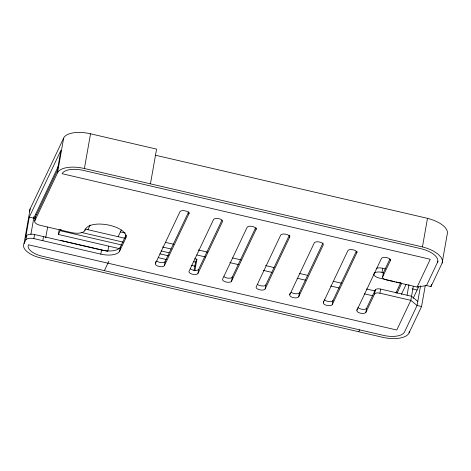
<?xml version="1.0" encoding="UTF-8"?>
<svg xmlns="http://www.w3.org/2000/svg" width="471" height="471" viewBox="0 0 471 471"><rect width="100%" height="100%" fill="white"/><g stroke="black" fill="none" stroke-linecap="round" stroke-linejoin="round"><path stroke-width="0.71" d="M425.254 285.614L421.569 306.515L409.081 332.897A22.732 10.038 10 0 1 382.199 337.201L39.022 257.537A22.732 10.038 10 0 1 24.039 243.589L30.162 208.871L63.656 138.103A22.732 10.038 10 0 1 90.532 133.799L156.572 149.113L150.449 183.837M24.039 243.589L25.787 239.898A7.118 3.144 10 0 1 33.853 238.609L100.818 254.14A16.179 7.142 10 0 0 119.634 251.125L125.669 238.385A20.706 9.143 10 0 0 119.128 228.694C112.934 225.55 105.993 224.102 99.075 224.043A20.706 9.143 10 0 0 85.557 229.083L84.921 230.431A11.557 5.104 10 0 1 71.48 232.58L40.141 225.315A6.965 3.073 10 0 1 34.772 220.905L35.496 216.819L57.35 170.637L60.953 150.214L29.273 217.155L25.669 237.578L26.506 235.812A7.118 3.144 10 0 1 34.571 234.523L101.542 250.054A16.179 7.142 10 0 0 120.358 247.04L126.087 234.935M25.787 239.898L26.506 235.812M30.892 234.393L33.747 218.197L58.216 166.499M33.853 238.609L34.571 234.523M42.802 240.681L43.526 236.595M45.711 237.843L47.606 227.081M34.772 220.905L57.533 172.822L63.656 138.103M119.463 248.641L58.345 234.458L59.187 229.689M57.533 172.822A22.732 10.038 10 0 1 84.409 168.524L90.532 133.799M84.921 230.431L85.163 229.071M100.818 254.14L101.542 250.054M107.841 251.078L108.713 246.15M119.634 251.125L120.358 247.04M125.669 238.385L126.146 235.665M189.148 212.474L188.906 213.834L164.408 265.597A4.622 2.043 10 0 1 159.033 266.456A4.622 2.043 10 0 1 155.454 263.519L155.813 261.482M164.408 265.597L165.127 261.511L188.688 211.738M194.011 270.76L195.536 262.106L196.896 259.233L194.753 258.738M194.864 270.766L196.896 259.233M197.985 273.386L222.489 221.623A4.622 2.043 10 0 0 218.909 218.685A4.622 2.043 10 0 0 213.534 219.545L189.03 271.308A4.622 2.043 10 0 0 192.61 274.246A4.622 2.043 10 0 0 197.985 273.386L198.709 269.3L221.953 220.192M231.567 281.175L256.065 229.412A4.622 2.043 10 0 0 252.485 226.474A4.622 2.043 10 0 0 247.11 227.334L222.612 279.097A4.622 2.043 10 0 0 226.192 282.035A4.622 2.043 10 0 0 231.567 281.175L232.285 277.089L255.529 227.982M256.065 229.412L256.306 228.046M265.144 288.964L289.647 237.201A4.622 2.043 10 0 0 286.068 234.264A4.622 2.043 10 0 0 280.692 235.123L256.189 286.886A4.622 2.043 10 0 0 259.768 289.824A4.622 2.043 10 0 0 265.144 288.964L265.868 284.878L289.424 235.106M289.647 237.201L289.883 235.836M289.771 294.675L314.269 242.912A4.622 2.043 10 0 1 319.644 242.047A4.622 2.043 10 0 1 323.224 244.985L298.726 296.754A4.622 2.043 10 0 1 293.351 297.613A4.622 2.043 10 0 1 289.771 294.675L290.012 293.315M298.726 296.754L299.444 292.668L323 242.895M357.042 251.414L356.806 252.774L332.302 304.543A4.622 2.043 10 0 1 326.927 305.402A4.622 2.043 10 0 1 323.347 302.464L323.589 301.104M332.302 304.543L333.026 300.457L356.27 251.343M417.801 301.393L411.542 296.259L380.639 289.088A4.622 2.043 10 0 0 375.263 289.948L374.539 294.034L365.885 312.326A4.622 2.043 10 0 1 360.509 313.191A4.622 2.043 10 0 1 356.93 310.254L357.171 308.888M365.885 312.326L366.603 308.246L375.263 289.948M394.598 281.605L379.314 278.061A6.935 3.062 10 0 1 373.945 273.651A6.935 3.062 10 0 1 382.01 272.362L382.729 268.276L385.525 268.923M155.495 155.242L427.485 218.326A26.776 11.822 10 0 1 447.167 234.487L442.122 263.083L431 286.586L426.514 285.544L417.118 287.051L386.208 279.88A4.622 2.043 10 0 1 382.629 276.942L383.353 272.856L389.864 259.097M374.539 294.034A4.622 2.043 10 0 1 379.92 293.174L380.639 289.088M382.629 276.942L390.382 260.563L390.624 259.203M407.068 295.217L408.928 284.655M413.285 286.397L410.824 300.345L396.782 330.018L28.466 244.796A18.081 7.983 10 0 0 42.455 256.283L383.476 335.381A18.081 7.983 10 0 0 404.507 332.014L417.076 305.479L420.532 285.897M442.122 263.083A26.776 11.822 10 0 0 440.885 257.119L437.983 254.087L433.767 251.273A26.776 11.822 10 0 0 422.446 246.922L427.485 218.326M409.081 332.897L409.334 331.466M431 286.586L431.383 284.419M58.345 234.458L60.741 229.401M61.76 229.807L61.218 230.955L121.948 245.038M87.924 229.707L90.126 225.061M118.144 236.713L121.288 230.072M104.391 270.66L108.883 261.164M155.454 263.519L179.951 211.756A4.622 2.043 10 0 1 185.327 210.896A4.622 2.043 10 0 1 188.906 213.834M323.347 302.464L347.851 250.696A4.622 2.043 10 0 1 353.226 249.836A4.622 2.043 10 0 1 356.806 252.774M356.93 310.254L381.428 258.485A4.622 2.043 10 0 1 386.803 257.625A4.622 2.043 10 0 1 390.382 260.563M358.696 331.749L359.591 329.853M395.905 292.921L400.803 282.582M396.929 293.327L401.61 283.436L400.02 282.9M401.404 294.363L406.084 284.472M417.118 287.051L430.258 259.274L62.113 173.711A18.075 7.978 10 0 1 83.131 170.343L420.267 248.529A22.119 9.767 10 0 1 437.388 262.582M413.167 298.349L418.654 286.768M426.514 285.544L438.095 261.093M84.409 168.524L422.446 246.922M382.01 272.362L383.406 272.685M395.987 281.929L399.461 282.73M412.149 288.835L417.123 289.989M120.211 231.867L125.221 233.033M165.303 242.33L173.893 244.319M198.232 249.966L207.54 252.126M232.597 257.937L241.187 259.927M265.52 265.573L274.116 267.569M299.167 273.38L307.757 275.37M333.527 281.346L341.404 283.171M366.456 288.982L375.028 290.972M379.92 293.174L410.824 300.345L417.076 305.479L421.569 306.515M35.337 214.323L36.756 214.652M85.363 229.112L125.304 238.373M162.524 247.01L171.12 249M196.89 254.982L205.48 256.972M229.819 262.618L238.408 264.608M263.46 270.419L272.05 272.415M297.107 278.226L305.697 280.216M330.748 286.027L339.338 288.017M364.395 293.833L372.908 295.806M29.273 217.155L33.747 218.197M81.153 232.386L123.308 242.165M161.176 250.949L169.03 252.768M159.81 253.822L168.388 255.812M193.393 261.611L195.536 262.106M158.174 257.619L166.775 259.615M191.149 265.267L195.453 266.268M60.418 240.334L107.571 251.273M376.235 268.352A6.935 3.062 10 0 1 382.729 268.276M232.285 277.089A4.622 2.043 10 0 1 228.694 278.202A4.622 2.043 10 0 1 224.008 276.66M29.673 211.503A22.732 10.038 10 0 1 30.162 208.871M35.496 218.032A6.965 3.073 10 0 1 35.496 216.819M383.5 273.945A4.622 2.043 10 0 1 383.353 272.856M265.868 284.878A4.622 2.043 10 0 1 262.27 285.991A4.622 2.043 10 0 1 257.59 284.449M198.709 269.3A4.622 2.043 10 0 1 195.112 270.413A4.622 2.043 10 0 1 190.431 268.87M35.142 219.298A18.081 7.983 10 0 1 33.665 216.76M366.603 308.246A4.622 2.043 10 0 1 362.417 309.306A4.622 2.043 10 0 1 357.801 307.257M333.026 300.457A4.622 2.043 10 0 1 328.84 301.522A4.622 2.043 10 0 1 324.219 299.468M299.444 292.668A4.622 2.043 10 0 1 295.853 293.78A4.622 2.043 10 0 1 291.166 292.238M165.127 261.511A4.622 2.043 10 0 1 161.535 262.63A4.622 2.043 10 0 1 156.849 261.081"/></g></svg>
